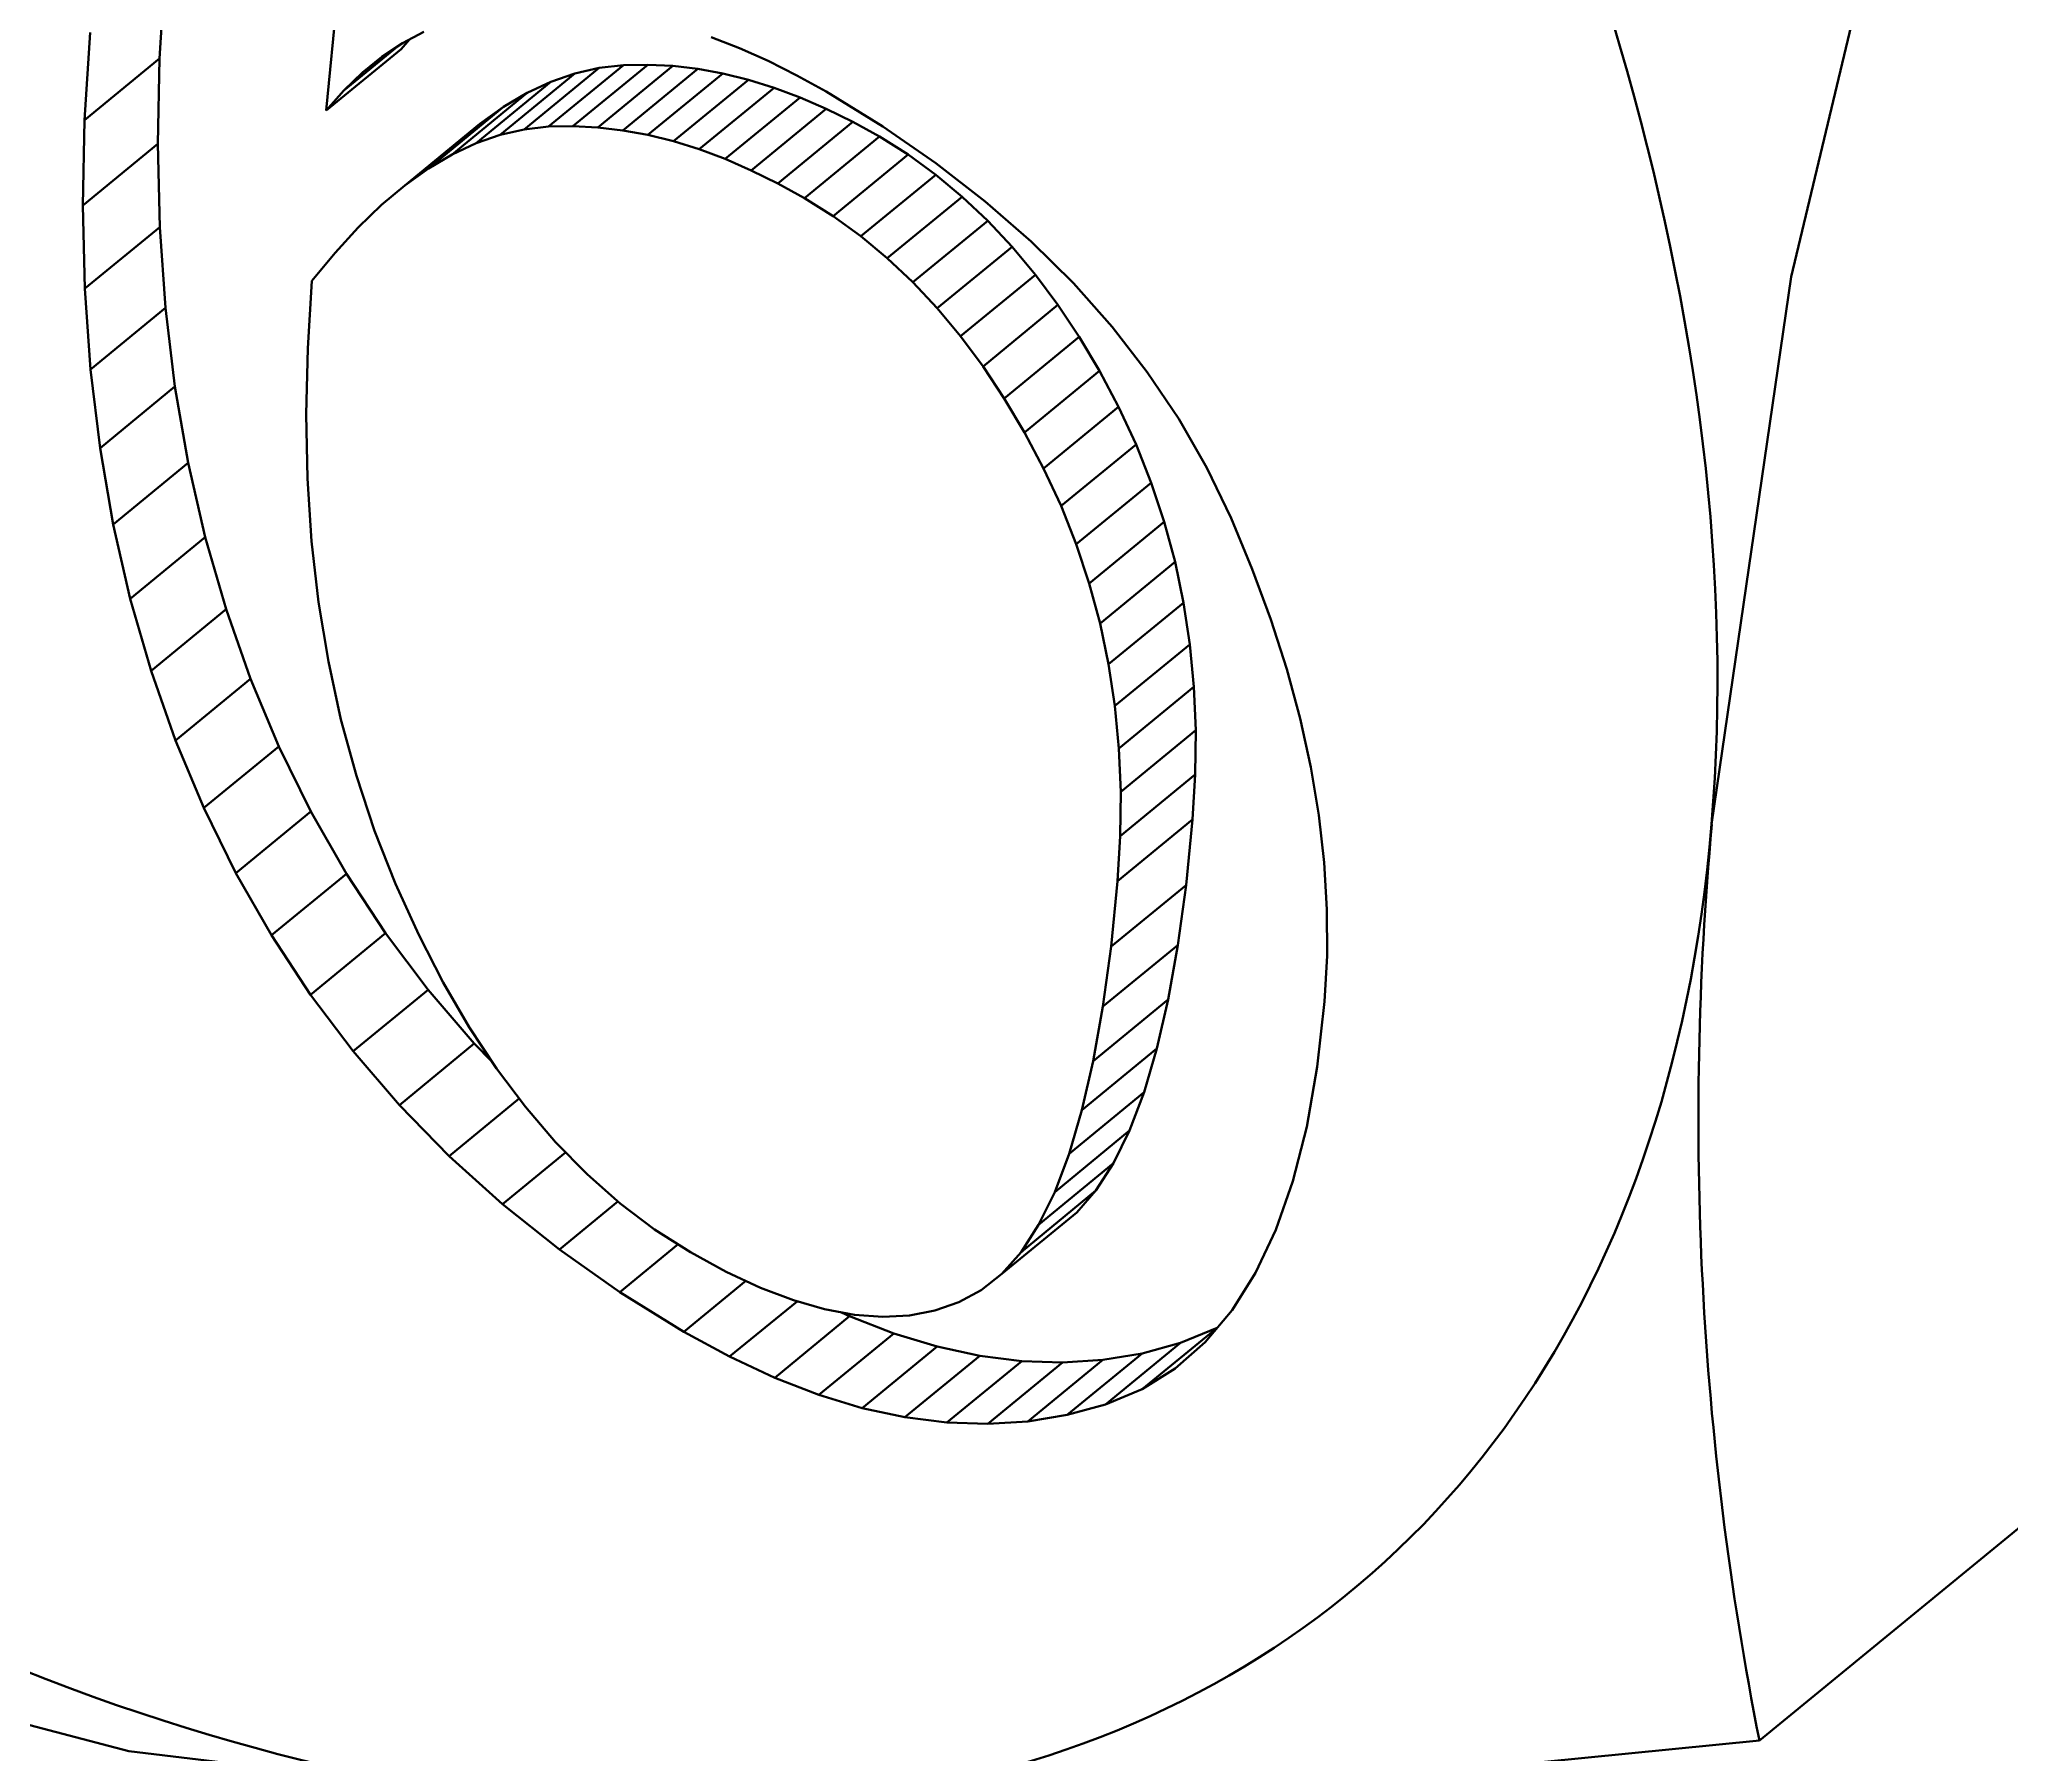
# Model space of a CAD drawing. Header units: millimetres. Extents: x 5606 to 13175, y -3239 to -2051.
# Drawn here: x 6772.909 to 6776.965, y -2712.302 to -2708.775 of the extents above; entities that cross this region are included whole.
import ezdxf

# ---------------------------------------------------------------- set-up
doc = ezdxf.new("R2010")
doc.units = ezdxf.units.MM
doc.layers.add('word_dim', color=253, linetype='Continuous')
doc.styles.get("Standard").update_dxf_attribs({"font": 'romans.shx', "bigfont": 'bigfont.shx'})
doc.dimstyles.new('RS1-4', dxfattribs={"dimscale": 4, "dimtxt": 3.5, "dimasz": 3, "dimexe": 1, "dimexo": 0, "dimgap": 1, "dimtad": 3, "dimdsep": 46, "dimtxsty": 'Standard', "dimblk1": 'OPEN', "dimblk2": 'OPEN', "dimsah": 1, "dimcen": 0, "dimclrd": 256, "dimclre": 256, "dimclrt": 3, "dimadec": 0, "dimazin": 0, "dimtfac": 1, "dimtmove": 0, "dimatfit": 3, "dimldrblk": 'OPEN', "dimfxl": 0, "dimtolj": 1, "dimtzin": 0, "dimarcsym": 0})

# ---------------------------------------------------------------- blocks, each defined once
blk = doc.blocks.new('A$C25B35021')
at = {"color": 7, "lineweight": 35, "ltscale": 0.004517}
blk.add_line((-151.967, -59.7446), (-151.9555, -59.5643), dxfattribs=at)
at = {"color": 7, "lineweight": 35, "ltscale": 0.005856}
blk.add_line((-151.6006, -59.6184), (-151.6233, -59.8515), dxfattribs=at)
at = {"color": 7, "lineweight": 35, "ltscale": 0.004516}
blk.add_line((-152.1213, -59.8713), (-152.1099, -59.691), dxfattribs=at)
at = {"color": 7, "lineweight": 35, "ltscale": 0.001267}
blk.add_line((-151.5087, -59.7411), (-151.4665, -59.7131), dxfattribs=at)
at = {"color": 7, "lineweight": 35, "ltscale": 0.000656852}
blk.add_line((-151.4689, -59.7248), (-151.4516, -59.7051), dxfattribs=at)
at = {"color": 7, "lineweight": 35, "ltscale": 0.001255}
blk.add_line((-151.4665, -59.7131), (-151.4222, -59.6893), dxfattribs=at)
at = {"color": 7, "lineweight": 35, "ltscale": 0.00157}
for p, q in [((-150.8307, -59.7002), (-150.7722, -59.723)), ((-150.484, -59.9053), (-150.539, -59.8749))]:
    blk.add_line(p, q, dxfattribs=at)
at = {"color": 7, "lineweight": 35, "ltscale": 0.004992}
for p, q in [((-152.1213, -59.8713), (-151.967, -59.7446)), ((-151.3149, -59.9189), (-151.1606, -59.7923)), ((-151.2654, -59.9017), (-151.1111, -59.775)), ((-151.1656, -59.8847), (-151.0112, -59.758)), ((-150.7478, -59.9747), (-150.5935, -59.848)), ((-150.6934, -60.0016), (-150.539, -59.8749)), ((-150.4151, -60.2052), (-150.2608, -60.0785)), ((-150.2705, -60.3784), (-150.1162, -60.2517)), ((-150.0515, -60.8255), (-149.8971, -60.6989)), ((-151.9843, -61.0052), (-151.8299, -60.8785)), ((-149.9988, -61.0778), (-149.8445, -60.9512)), ((-151.8095, -61.422), (-151.6551, -61.2953)), ((-151.5679, -61.7891), (-151.4136, -61.6624)), ((-150.1921, -62.2025), (-150.0378, -62.0759)), ((-150.2317, -62.2475), (-150.0773, -62.1208)), ((-150.6085, -62.4967), (-150.4541, -62.37))]:
    blk.add_line(p, q, dxfattribs=at)
at = {"color": 7, "lineweight": 35, "ltscale": 0.004393}
for p, q in [((-151.9706, -59.9203), (-151.967, -59.7446)), ((-152.125, -60.047), (-152.1213, -59.8713))]:
    blk.add_line(p, q, dxfattribs=at)
at = {"color": 7, "lineweight": 35, "ltscale": 0.004993}
for p, q in [((-151.6233, -59.8515), (-151.4689, -59.7248)), ((-151.2157, -59.8903), (-151.0613, -59.7636)), ((-151.1152, -59.8837), (-150.9607, -59.7571)), ((-151.0641, -59.8863), (-150.9097, -59.7596)), ((-151.0127, -59.8923), (-150.8583, -59.7656)), ((-150.9607, -59.9018), (-150.8063, -59.7751)), ((-150.9082, -59.9148), (-150.7538, -59.7882)), ((-151.3641, -59.942), (-151.2096, -59.8153)), ((-150.8019, -59.9512), (-150.6474, -59.8245)), ((-151.413, -59.9709), (-151.2586, -59.8442)), ((-151.4615, -60.0056), (-151.3071, -59.8789)), ((-150.6385, -60.032), (-150.484, -59.9053)), ((-152.125, -60.047), (-151.9706, -59.9203)), ((-150.5794, -60.0691), (-150.425, -59.9424)), ((-150.5224, -60.1103), (-150.368, -59.9836)), ((-150.4677, -60.1557), (-150.3133, -60.029)), ((-152.1209, -60.2181), (-151.9665, -60.0914)), ((-150.3648, -60.2588), (-150.2104, -60.1321)), ((-152.1092, -60.3847), (-151.9548, -60.258)), ((-150.2268, -60.4444), (-150.0724, -60.3178)), ((-150.1852, -60.5145), (-150.0307, -60.3879)), ((-152.0895, -60.5466), (-151.9351, -60.42)), ((-152.0622, -60.7041), (-151.9078, -60.5774)), ((-152.0271, -60.8569), (-151.8727, -60.7302)), ((-150.0293, -60.9079), (-149.8749, -60.7812)), ((-150.0118, -60.992), (-149.8573, -60.8653)), ((-151.9338, -61.1489), (-151.7793, -61.0222)), ((-149.9905, -61.1654), (-149.8361, -61.0387)), ((-149.9869, -61.2547), (-149.8324, -61.128)), ((-151.8754, -61.288), (-151.721, -61.1614)), ((-149.9878, -61.3458), (-149.8334, -61.2191)), ((-149.9933, -61.4385), (-149.8389, -61.3118)), ((-151.7364, -61.5502), (-151.5819, -61.4235)), ((-150.0068, -61.5733), (-149.8523, -61.4466)), ((-151.6558, -61.6725), (-151.5014, -61.5458)), ((-150.0234, -61.6969), (-149.869, -61.5702)), ((-151.4728, -61.8998), (-151.3184, -61.7731)), ((-150.0666, -61.9103), (-149.9121, -61.7836)), ((-150.1228, -62.0789), (-149.9684, -61.9522)), ((-150.1559, -62.1463), (-150.0014, -62.0196)), ((-150.6996, -62.4614), (-150.5452, -62.3347)), ((-150.0179, -62.5165), (-149.8636, -62.3898)), ((-149.9428, -62.4852), (-149.7884, -62.3585)), ((-150.5191, -62.5238), (-150.3647, -62.3971)), ((-150.3453, -62.5538), (-150.1908, -62.4271)), ((-150.2609, -62.5566), (-150.1065, -62.4299)), ((-150.1783, -62.5513), (-150.0238, -62.4247))]:
    blk.add_line(p, q, dxfattribs=at)
at = {"color": 7, "lineweight": 35, "ltscale": 0.003543}
blk.add_line((-151.5871, -59.8103), (-151.4776, -59.7204), dxfattribs=at)
at = {"color": 7, "lineweight": 35, "ltscale": 0.001292}
blk.add_line((-151.5489, -59.7735), (-151.5087, -59.7411), dxfattribs=at)
at = {"color": 7, "lineweight": 35, "ltscale": 0.001616}
blk.add_line((-150.7722, -59.723), (-150.7132, -59.7494), dxfattribs=at)
at = {"color": 7, "lineweight": 35, "ltscale": 0.001663}
blk.add_line((-150.7132, -59.7494), (-150.6537, -59.7792), dxfattribs=at)
at = {"color": 7, "lineweight": 35, "ltscale": 0.001326}
blk.add_line((-151.5871, -59.8103), (-151.5489, -59.7735), dxfattribs=at)
at = {"color": 7, "lineweight": 35, "ltscale": 0.001355}
blk.add_line((-151.1606, -59.7923), (-151.2096, -59.8153), dxfattribs=at)
at = {"color": 7, "lineweight": 35, "ltscale": 0.00131}
for p, q in [((-151.1111, -59.775), (-151.1606, -59.7923)), ((-151.2654, -59.9017), (-151.3149, -59.9189))]:
    blk.add_line(p, q, dxfattribs=at)
at = {"color": 7, "lineweight": 35, "ltscale": 0.001277}
for p, q in [((-151.0613, -59.7636), (-151.1111, -59.775)), ((-150.9097, -59.7596), (-150.9607, -59.7571)), ((-151.0641, -59.8863), (-151.1152, -59.8837))]:
    blk.add_line(p, q, dxfattribs=at)
at = {"color": 7, "lineweight": 35, "ltscale": 0.001259}
blk.add_line((-151.0112, -59.758), (-151.0613, -59.7636), dxfattribs=at)
at = {"color": 7, "lineweight": 35, "ltscale": 0.001262}
blk.add_line((-150.9607, -59.7571), (-151.0112, -59.758), dxfattribs=at)
at = {"color": 7, "lineweight": 35, "ltscale": 0.001294}
for p, q in [((-150.8583, -59.7656), (-150.9097, -59.7596)), ((-151.0127, -59.8923), (-151.0641, -59.8863))]:
    blk.add_line(p, q, dxfattribs=at)
at = {"color": 7, "lineweight": 35, "ltscale": 0.001322}
for p, q in [((-150.8063, -59.7751), (-150.8583, -59.7656)), ((-150.9607, -59.9018), (-151.0127, -59.8923))]:
    blk.add_line(p, q, dxfattribs=at)
at = {"color": 7, "lineweight": 35, "ltscale": 0.001352}
for p, q in [((-150.7538, -59.7882), (-150.8063, -59.7751)), ((-150.9082, -59.9148), (-150.9607, -59.9018))]:
    blk.add_line(p, q, dxfattribs=at)
at = {"color": 7, "lineweight": 35, "ltscale": 0.001385}
for p, q in [((-150.7009, -59.8046), (-150.7538, -59.7882)), ((-150.8553, -59.9313), (-150.9082, -59.9148))]:
    blk.add_line(p, q, dxfattribs=at)
at = {"color": 7, "lineweight": 35, "ltscale": 0.001714}
blk.add_line((-150.6537, -59.7792), (-150.5938, -59.8125), dxfattribs=at)
at = {"color": 7, "lineweight": 35, "ltscale": 0.00137}
blk.add_line((-151.6233, -59.8515), (-151.5871, -59.8103), dxfattribs=at)
at = {"color": 7, "lineweight": 35, "ltscale": 0.001421}
for p, q in [((-151.2096, -59.8153), (-151.2586, -59.8442)), ((-151.3641, -59.942), (-151.413, -59.9709))]:
    blk.add_line(p, q, dxfattribs=at)
at = {"color": 7, "lineweight": 35, "ltscale": 0.004994}
for p, q in [((-150.8553, -59.9313), (-150.7009, -59.8046)), ((-150.3166, -60.3165), (-150.1621, -60.1898)), ((-150.1457, -60.5888), (-149.9913, -60.4621)), ((-150.1097, -60.666), (-149.9553, -60.5393)), ((-150.0783, -60.7449), (-149.9239, -60.6182)), ((-150.0434, -61.8093), (-149.889, -61.6825)), ((-150.0931, -62.0003), (-149.9386, -61.8736)), ((-150.4313, -62.5429), (-150.2769, -62.4162)), ((-150.0972, -62.538), (-149.9428, -62.4113))]:
    blk.add_line(p, q, dxfattribs=at)
at = {"color": 7, "lineweight": 35, "ltscale": 0.001427}
blk.add_line((-150.6474, -59.8245), (-150.7009, -59.8046), dxfattribs=at)
at = {"color": 7, "lineweight": 35, "ltscale": 0.001471}
blk.add_line((-150.5935, -59.848), (-150.6474, -59.8245), dxfattribs=at)
at = {"color": 7, "lineweight": 35, "ltscale": 0.003428}
blk.add_line((-150.5938, -59.8125), (-150.477, -59.8844), dxfattribs=at)
at = {"color": 7, "lineweight": 35, "ltscale": 0.001491}
for p, q in [((-151.2586, -59.8442), (-151.3071, -59.8789)), ((-151.413, -59.9709), (-151.4615, -60.0056))]:
    blk.add_line(p, q, dxfattribs=at)
at = {"color": 7, "lineweight": 35, "ltscale": 0.001519}
for p, q in [((-150.539, -59.8749), (-150.5935, -59.848)), ((-150.6934, -60.0016), (-150.7478, -59.9747))]:
    blk.add_line(p, q, dxfattribs=at)
at = {"color": 7, "lineweight": 35, "ltscale": 0.001276}
blk.add_line((-151.2157, -59.8903), (-151.2654, -59.9017), dxfattribs=at)
at = {"color": 7, "lineweight": 35, "ltscale": 0.001261}
for p, q in [((-151.1656, -59.8847), (-151.2157, -59.8903)), ((-151.1152, -59.8837), (-151.1656, -59.8847))]:
    blk.add_line(p, q, dxfattribs=at)
at = {"color": 7, "lineweight": 35, "ltscale": 0.001744}
for p, q in [((-150.425, -59.9424), (-150.484, -59.9053)), ((-150.5794, -60.0691), (-150.6385, -60.032))]:
    blk.add_line(p, q, dxfattribs=at)
at = {"color": 7, "lineweight": 35, "ltscale": 0.00332}
blk.add_line((-150.477, -59.8844), (-150.3677, -59.9598), dxfattribs=at)
at = {"color": 7, "lineweight": 35, "ltscale": 0.00428}
for p, q in [((-151.9665, -60.0914), (-151.9706, -59.9203)), ((-152.1209, -60.2181), (-152.125, -60.047))]:
    blk.add_line(p, q, dxfattribs=at)
at = {"color": 7, "lineweight": 35, "ltscale": 0.001357}
blk.add_line((-151.3149, -59.9189), (-151.3641, -59.942), dxfattribs=at)
at = {"color": 7, "lineweight": 35, "ltscale": 0.001426}
blk.add_line((-150.8019, -59.9512), (-150.8553, -59.9313), dxfattribs=at)
at = {"color": 7, "lineweight": 35, "ltscale": 0.001472}
blk.add_line((-150.7478, -59.9747), (-150.8019, -59.9512), dxfattribs=at)
at = {"color": 7, "lineweight": 35, "ltscale": 0.001758}
for p, q in [((-150.368, -59.9836), (-150.425, -59.9424)), ((-150.5224, -60.1103), (-150.5794, -60.0691))]:
    blk.add_line(p, q, dxfattribs=at)
at = {"color": 7, "lineweight": 35, "ltscale": 0.001778}
for p, q in [((-150.3133, -60.029), (-150.368, -59.9836)), ((-150.4677, -60.1557), (-150.5224, -60.1103))]:
    blk.add_line(p, q, dxfattribs=at)
at = {"color": 7, "lineweight": 35, "ltscale": 0.003223}
blk.add_line((-150.3677, -59.9598), (-150.2658, -60.0388), dxfattribs=at)
at = {"color": 7, "lineweight": 35, "ltscale": 0.001575}
blk.add_line((-151.4615, -60.0056), (-151.5098, -60.046), dxfattribs=at)
at = {"color": 7, "lineweight": 35, "ltscale": 0.001569}
blk.add_line((-150.6385, -60.032), (-150.6934, -60.0016), dxfattribs=at)
at = {"color": 7, "lineweight": 35, "ltscale": 0.001803}
blk.add_line((-150.2608, -60.0785), (-150.3133, -60.029), dxfattribs=at)
at = {"color": 7, "lineweight": 35, "ltscale": 0.001668}
blk.add_line((-151.5098, -60.046), (-151.5578, -60.0924), dxfattribs=at)
at = {"color": 7, "lineweight": 35, "ltscale": 0.003137}
blk.add_line((-150.2658, -60.0388), (-150.1712, -60.1213), dxfattribs=at)
at = {"color": 7, "lineweight": 35, "ltscale": 0.001841}
blk.add_line((-150.2104, -60.1321), (-150.2608, -60.0785), dxfattribs=at)
at = {"color": 7, "lineweight": 35, "ltscale": 0.004175}
for p, q in [((-151.9548, -60.258), (-151.9665, -60.0914)), ((-152.1092, -60.3847), (-152.1209, -60.2181))]:
    blk.add_line(p, q, dxfattribs=at)
at = {"color": 7, "lineweight": 35, "ltscale": 0.001765}
blk.add_line((-151.5578, -60.0924), (-151.6054, -60.1446), dxfattribs=at)
at = {"color": 7, "lineweight": 35, "ltscale": 0.001872}
blk.add_line((-151.6054, -60.1446), (-151.6528, -60.2025), dxfattribs=at)
at = {"color": 7, "lineweight": 35, "ltscale": 0.001804}
blk.add_line((-150.4151, -60.2052), (-150.4677, -60.1557), dxfattribs=at)
at = {"color": 7, "lineweight": 35, "ltscale": 0.00188}
blk.add_line((-150.1621, -60.1898), (-150.2104, -60.1321), dxfattribs=at)
at = {"color": 7, "lineweight": 35, "ltscale": 0.003061}
blk.add_line((-150.1712, -60.1213), (-150.0841, -60.2074), dxfattribs=at)
at = {"color": 7, "lineweight": 35, "ltscale": 0.001927}
blk.add_line((-150.1162, -60.2517), (-150.1621, -60.1898), dxfattribs=at)
at = {"color": 7, "lineweight": 35, "ltscale": 0.003478}
blk.add_line((-151.6528, -60.2025), (-151.6617, -60.3414), dxfattribs=at)
at = {"color": 7, "lineweight": 35, "ltscale": 0.001839}
blk.add_line((-150.3648, -60.2588), (-150.4151, -60.2052), dxfattribs=at)
at = {"color": 7, "lineweight": 35, "ltscale": 0.002998}
blk.add_line((-150.0841, -60.2074), (-150.0044, -60.297), dxfattribs=at)
at = {"color": 7, "lineweight": 35, "ltscale": 0.004079}
for p, q in [((-151.9351, -60.42), (-151.9548, -60.258)), ((-152.0895, -60.5466), (-152.1092, -60.3847))]:
    blk.add_line(p, q, dxfattribs=at)
at = {"color": 7, "lineweight": 35, "ltscale": 0.001881}
blk.add_line((-150.3166, -60.3165), (-150.3648, -60.2588), dxfattribs=at)
at = {"color": 7, "lineweight": 35, "ltscale": 0.001981}
for p, q in [((-150.0724, -60.3178), (-150.1162, -60.2517)), ((-150.2268, -60.4444), (-150.2705, -60.3784))]:
    blk.add_line(p, q, dxfattribs=at)
at = {"color": 7, "lineweight": 35, "ltscale": 0.001928}
blk.add_line((-150.2705, -60.3784), (-150.3166, -60.3165), dxfattribs=at)
at = {"color": 7, "lineweight": 35, "ltscale": 0.002038}
for p, q in [((-150.0307, -60.3879), (-150.0724, -60.3178)), ((-150.1852, -60.5145), (-150.2268, -60.4444))]:
    blk.add_line(p, q, dxfattribs=at)
at = {"color": 7, "lineweight": 35, "ltscale": 0.002948}
blk.add_line((-150.0044, -60.297), (-149.9321, -60.3901), dxfattribs=at)
at = {"color": 7, "lineweight": 35, "ltscale": 0.00339}
blk.add_line((-151.6617, -60.3414), (-151.6648, -60.4769), dxfattribs=at)
at = {"color": 7, "lineweight": 35, "ltscale": 0.002102}
for p, q in [((-149.9913, -60.4621), (-150.0307, -60.3879)), ((-150.1457, -60.5888), (-150.1852, -60.5145)), ((-149.9684, -61.9522), (-149.9386, -61.8736)), ((-150.1228, -62.0789), (-150.0931, -62.0003))]:
    blk.add_line(p, q, dxfattribs=at)
at = {"color": 7, "lineweight": 35, "ltscale": 0.002912}
blk.add_line((-149.9321, -60.3901), (-149.8672, -60.4868), dxfattribs=at)
at = {"color": 7, "lineweight": 35, "ltscale": 0.003995}
for p, q in [((-151.9078, -60.5774), (-151.9351, -60.42)), ((-152.0622, -60.7041), (-152.0895, -60.5466))]:
    blk.add_line(p, q, dxfattribs=at)
at = {"color": 7, "lineweight": 35, "ltscale": 0.003308}
blk.add_line((-151.6648, -60.4769), (-151.662, -60.6092), dxfattribs=at)
at = {"color": 7, "lineweight": 35, "ltscale": 0.002129}
for p, q in [((-149.9553, -60.5393), (-149.9913, -60.4621)), ((-150.1097, -60.666), (-150.1457, -60.5888))]:
    blk.add_line(p, q, dxfattribs=at)
at = {"color": 7, "lineweight": 35, "ltscale": 0.002889}
blk.add_line((-149.8672, -60.4868), (-149.8097, -60.5871), dxfattribs=at)
at = {"color": 7, "lineweight": 35, "ltscale": 0.002123}
for p, q in [((-149.9239, -60.6182), (-149.9553, -60.5393)), ((-150.0783, -60.7449), (-150.1097, -60.666))]:
    blk.add_line(p, q, dxfattribs=at)
at = {"color": 7, "lineweight": 35, "ltscale": 0.00392}
for p, q in [((-151.8727, -60.7302), (-151.9078, -60.5774)), ((-152.0271, -60.8569), (-152.0622, -60.7041))]:
    blk.add_line(p, q, dxfattribs=at)
at = {"color": 7, "lineweight": 35, "ltscale": 0.002881}
for p, q in [((-149.8097, -60.5871), (-149.7596, -60.6908)), ((-149.6037, -61.9446), (-149.6321, -62.0563))]:
    blk.add_line(p, q, dxfattribs=at)
at = {"color": 7, "lineweight": 35, "ltscale": 0.003233}
blk.add_line((-151.662, -60.6092), (-151.6535, -60.7382), dxfattribs=at)
at = {"color": 7, "lineweight": 35, "ltscale": 0.002125}
for p, q in [((-149.8971, -60.6989), (-149.9239, -60.6182)), ((-150.0515, -60.8255), (-150.0783, -60.7449))]:
    blk.add_line(p, q, dxfattribs=at)
at = {"color": 7, "lineweight": 35, "ltscale": 0.002133}
blk.add_line((-149.8749, -60.7812), (-149.8971, -60.6989), dxfattribs=at)
at = {"color": 7, "lineweight": 35, "ltscale": 0.002842}
blk.add_line((-149.7596, -60.6908), (-149.7159, -60.7958), dxfattribs=at)
at = {"color": 7, "lineweight": 35, "ltscale": 0.003858}
for p, q in [((-151.8299, -60.8785), (-151.8727, -60.7302)), ((-151.9843, -61.0052), (-152.0271, -60.8569))]:
    blk.add_line(p, q, dxfattribs=at)
at = {"color": 7, "lineweight": 35, "ltscale": 0.003165}
blk.add_line((-151.6535, -60.7382), (-151.6392, -60.864), dxfattribs=at)
at = {"color": 7, "lineweight": 35, "ltscale": 0.002147}
for p, q in [((-149.8573, -60.8653), (-149.8749, -60.7812)), ((-150.0118, -60.992), (-150.0293, -60.9079))]:
    blk.add_line(p, q, dxfattribs=at)
at = {"color": 7, "lineweight": 35, "ltscale": 0.002764}
for p, q in [((-149.7159, -60.7958), (-149.6777, -60.8996)), ((-151.433, -61.5489), (-151.3824, -61.6472))]:
    blk.add_line(p, q, dxfattribs=at)
at = {"color": 7, "lineweight": 35, "ltscale": 0.002132}
blk.add_line((-150.0293, -60.9079), (-150.0515, -60.8255), dxfattribs=at)
at = {"color": 7, "lineweight": 35, "ltscale": 0.00381}
blk.add_line((-151.7793, -61.0222), (-151.8299, -60.8785), dxfattribs=at)
at = {"color": 7, "lineweight": 35, "ltscale": 0.003105}
blk.add_line((-151.6392, -60.864), (-151.6191, -60.9866), dxfattribs=at)
at = {"color": 7, "lineweight": 35, "ltscale": 0.00217}
for p, q in [((-149.8445, -60.9512), (-149.8573, -60.8653)), ((-149.9988, -61.0778), (-150.0118, -60.992))]:
    blk.add_line(p, q, dxfattribs=at)
at = {"color": 7, "lineweight": 35, "ltscale": 0.002694}
blk.add_line((-149.6777, -60.8996), (-149.6447, -61.0022), dxfattribs=at)
at = {"color": 7, "lineweight": 35, "ltscale": 0.0022}
blk.add_line((-149.8361, -61.0387), (-149.8445, -60.9512), dxfattribs=at)
at = {"color": 7, "lineweight": 35, "ltscale": 0.003809}
blk.add_line((-151.9338, -61.1489), (-151.9843, -61.0052), dxfattribs=at)
at = {"color": 7, "lineweight": 35, "ltscale": 0.003051}
blk.add_line((-151.6191, -60.9866), (-151.5932, -61.1059), dxfattribs=at)
at = {"color": 7, "lineweight": 35, "ltscale": 0.002625}
blk.add_line((-149.6447, -61.0022), (-149.6173, -61.1035), dxfattribs=at)
at = {"color": 7, "lineweight": 35, "ltscale": 0.003772}
for p, q in [((-151.721, -61.1614), (-151.7793, -61.0222)), ((-151.8754, -61.288), (-151.9338, -61.1489))]:
    blk.add_line(p, q, dxfattribs=at)
at = {"color": 7, "lineweight": 35, "ltscale": 0.002234}
for p, q in [((-149.8324, -61.128), (-149.8361, -61.0387)), ((-149.9869, -61.2547), (-149.9905, -61.1654))]:
    blk.add_line(p, q, dxfattribs=at)
at = {"color": 7, "lineweight": 35, "ltscale": 0.002199}
blk.add_line((-149.9905, -61.1654), (-149.9988, -61.0778), dxfattribs=at)
at = {"color": 7, "lineweight": 35, "ltscale": 0.003007}
blk.add_line((-151.5932, -61.1059), (-151.5614, -61.2219), dxfattribs=at)
at = {"color": 7, "lineweight": 35, "ltscale": 0.002276}
for p, q in [((-149.8334, -61.2191), (-149.8324, -61.128)), ((-149.9878, -61.3458), (-149.9869, -61.2547))]:
    blk.add_line(p, q, dxfattribs=at)
at = {"color": 7, "lineweight": 35, "ltscale": 0.002564}
blk.add_line((-149.6173, -61.1035), (-149.5954, -61.2037), dxfattribs=at)
at = {"color": 7, "lineweight": 35, "ltscale": 0.003732}
blk.add_line((-151.6551, -61.2953), (-151.721, -61.1614), dxfattribs=at)
at = {"color": 7, "lineweight": 35, "ltscale": 0.00251}
blk.add_line((-149.5954, -61.2037), (-149.5788, -61.3027), dxfattribs=at)
at = {"color": 7, "lineweight": 35, "ltscale": 0.002971}
blk.add_line((-151.5614, -61.2219), (-151.524, -61.3347), dxfattribs=at)
at = {"color": 7, "lineweight": 35, "ltscale": 0.002322}
for p, q in [((-149.8389, -61.3118), (-149.8334, -61.2191)), ((-149.9933, -61.4385), (-149.9878, -61.3458))]:
    blk.add_line(p, q, dxfattribs=at)
at = {"color": 7, "lineweight": 35, "ltscale": 0.003733}
blk.add_line((-151.8095, -61.422), (-151.8754, -61.288), dxfattribs=at)
at = {"color": 7, "lineweight": 35, "ltscale": 0.003689}
blk.add_line((-151.5819, -61.4235), (-151.6551, -61.2953), dxfattribs=at)
at = {"color": 7, "lineweight": 35, "ltscale": 0.002945}
blk.add_line((-151.524, -61.3347), (-151.4806, -61.4442), dxfattribs=at)
at = {"color": 7, "lineweight": 35, "ltscale": 0.003387}
for p, q in [((-149.8523, -61.4466), (-149.8389, -61.3118)), ((-150.0068, -61.5733), (-149.9933, -61.4385))]:
    blk.add_line(p, q, dxfattribs=at)
at = {"color": 7, "lineweight": 35, "ltscale": 0.002461}
blk.add_line((-149.5788, -61.3027), (-149.5677, -61.4005), dxfattribs=at)
at = {"color": 7, "lineweight": 35, "ltscale": 0.002419}
blk.add_line((-149.5677, -61.4005), (-149.5619, -61.4971), dxfattribs=at)
at = {"color": 7, "lineweight": 35, "ltscale": 0.003688}
blk.add_line((-151.7364, -61.5502), (-151.8095, -61.422), dxfattribs=at)
at = {"color": 7, "lineweight": 35, "ltscale": 0.003662}
for p, q in [((-151.5014, -61.5458), (-151.5819, -61.4235)), ((-151.6558, -61.6725), (-151.7364, -61.5502))]:
    blk.add_line(p, q, dxfattribs=at)
at = {"color": 7, "lineweight": 35, "ltscale": 0.002876}
blk.add_line((-151.4806, -61.4442), (-151.433, -61.5489), dxfattribs=at)
at = {"color": 7, "lineweight": 35, "ltscale": 0.003117}
blk.add_line((-149.869, -61.5702), (-149.8523, -61.4466), dxfattribs=at)
at = {"color": 7, "lineweight": 35, "ltscale": 0.002386}
blk.add_line((-149.5619, -61.4971), (-149.5616, -61.5925), dxfattribs=at)
at = {"color": 7, "lineweight": 35, "ltscale": 0.003649}
for p, q in [((-151.4136, -61.6624), (-151.5014, -61.5458)), ((-151.4728, -61.8998), (-151.5679, -61.7891))]:
    blk.add_line(p, q, dxfattribs=at)
at = {"color": 7, "lineweight": 35, "ltscale": 0.003118}
blk.add_line((-150.0234, -61.6969), (-150.0068, -61.5733), dxfattribs=at)
at = {"color": 7, "lineweight": 35, "ltscale": 0.002853}
for p, q in [((-149.889, -61.6825), (-149.869, -61.5702)), ((-150.0434, -61.8093), (-150.0234, -61.6969))]:
    blk.add_line(p, q, dxfattribs=at)
at = {"color": 7, "lineweight": 35, "ltscale": 0.002358}
blk.add_line((-149.5616, -61.5925), (-149.5668, -61.6867), dxfattribs=at)
at = {"color": 7, "lineweight": 35, "ltscale": 0.002658}
blk.add_line((-151.3824, -61.6472), (-151.3289, -61.7391), dxfattribs=at)
at = {"color": 7, "lineweight": 35, "ltscale": 0.00365}
for p, q in [((-151.5679, -61.7891), (-151.6558, -61.6725)), ((-151.3184, -61.7731), (-151.4136, -61.6624))]:
    blk.add_line(p, q, dxfattribs=at)
at = {"color": 7, "lineweight": 35, "ltscale": 0.002593}
for p, q in [((-149.9121, -61.7836), (-149.889, -61.6825)), ((-150.0666, -61.9103), (-150.0434, -61.8093))]:
    blk.add_line(p, q, dxfattribs=at)
at = {"color": 7, "lineweight": 35, "ltscale": 0.003389}
blk.add_line((-149.5668, -61.6867), (-149.5819, -61.8214), dxfattribs=at)
at = {"color": 7, "lineweight": 35, "ltscale": 0.00256}
for p, q in [((-151.3289, -61.7391), (-151.2725, -61.8245)), ((-150.6996, -62.4614), (-150.7924, -62.418))]:
    blk.add_line(p, q, dxfattribs=at)
at = {"color": 7, "lineweight": 35, "ltscale": 0.001318}
blk.add_line((-151.2815, -61.8108), (-151.3184, -61.7731), dxfattribs=at)
at = {"color": 7, "lineweight": 35, "ltscale": 0.002343}
blk.add_line((-149.9386, -61.8736), (-149.9121, -61.7836), dxfattribs=at)
at = {"color": 7, "lineweight": 35, "ltscale": 0.003128}
blk.add_line((-149.5819, -61.8214), (-149.6037, -61.9446), dxfattribs=at)
at = {"color": 7, "lineweight": 35, "ltscale": 0.00247}
blk.add_line((-151.2725, -61.8245), (-151.2132, -61.9036), dxfattribs=at)
at = {"color": 7, "lineweight": 35, "ltscale": 0.003669}
blk.add_line((-151.3703, -62.0048), (-151.4728, -61.8998), dxfattribs=at)
at = {"color": 7, "lineweight": 35, "ltscale": 0.004664}
blk.add_line((-151.3703, -62.0048), (-151.2261, -61.8865), dxfattribs=at)
at = {"color": 7, "lineweight": 35, "ltscale": 0.002391}
blk.add_line((-151.2132, -61.9036), (-151.151, -61.9763), dxfattribs=at)
at = {"color": 7, "lineweight": 35, "ltscale": 0.002344}
blk.add_line((-150.0931, -62.0003), (-150.0666, -61.9103), dxfattribs=at)
at = {"color": 7, "lineweight": 35, "ltscale": 0.002321}
blk.add_line((-151.151, -61.9763), (-151.086, -62.0425), dxfattribs=at)
at = {"color": 7, "lineweight": 35, "ltscale": 0.001877}
for p, q in [((-150.0014, -62.0196), (-149.9684, -61.9522)), ((-150.1559, -62.1463), (-150.1228, -62.0789))]:
    blk.add_line(p, q, dxfattribs=at)
at = {"color": 7, "lineweight": 35, "ltscale": 0.003699}
blk.add_line((-151.2604, -62.1039), (-151.3703, -62.0048), dxfattribs=at)
at = {"color": 7, "lineweight": 35, "ltscale": 0.004204}
blk.add_line((-151.2604, -62.1039), (-151.1304, -61.9973), dxfattribs=at)
at = {"color": 7, "lineweight": 35, "ltscale": 0.001673}
blk.add_line((-150.0378, -62.0759), (-150.0014, -62.0196), dxfattribs=at)
at = {"color": 7, "lineweight": 35, "ltscale": 0.002265}
blk.add_line((-151.086, -62.0425), (-151.0179, -62.1023), dxfattribs=at)
at = {"color": 7, "lineweight": 35, "ltscale": 0.002654}
blk.add_line((-149.6321, -62.0563), (-149.6673, -62.1565), dxfattribs=at)
at = {"color": 7, "lineweight": 35, "ltscale": 0.003746}
blk.add_line((-151.1432, -62.1973), (-151.2604, -62.1039), dxfattribs=at)
at = {"color": 7, "lineweight": 35, "ltscale": 0.003903}
blk.add_line((-151.1432, -62.1973), (-151.0226, -62.0983), dxfattribs=at)
at = {"color": 7, "lineweight": 35, "ltscale": 0.00222}
blk.add_line((-151.0179, -62.1023), (-150.947, -62.1558), dxfattribs=at)
at = {"color": 7, "lineweight": 35, "ltscale": 0.001497}
for p, q in [((-150.0773, -62.1208), (-150.0378, -62.0759)), ((-150.2317, -62.2475), (-150.1921, -62.2025))]:
    blk.add_line(p, q, dxfattribs=at)
at = {"color": 7, "lineweight": 35, "ltscale": 0.001672}
blk.add_line((-150.1921, -62.2025), (-150.1559, -62.1463), dxfattribs=at)
at = {"color": 7, "lineweight": 35, "ltscale": 0.003879}
blk.add_line((-151.0188, -62.2849), (-150.8988, -62.1864), dxfattribs=at)
at = {"color": 7, "lineweight": 35, "ltscale": 0.002187}
blk.add_line((-150.947, -62.1558), (-150.8732, -62.2028), dxfattribs=at)
at = {"color": 7, "lineweight": 35, "ltscale": 0.002452}
blk.add_line((-149.6673, -62.1565), (-149.709, -62.2453), dxfattribs=at)
at = {"color": 7, "lineweight": 35, "ltscale": 0.040233}
blk.add_line((-147.4264, -62.1877), (-148.6706, -63.2085), dxfattribs=at)
at = {"color": 7, "lineweight": 35, "ltscale": 0.003804}
blk.add_line((-151.0188, -62.2849), (-151.1432, -62.1973), dxfattribs=at)
at = {"color": 7, "lineweight": 35, "ltscale": 0.002099}
blk.add_line((-150.8732, -62.2028), (-150.7995, -62.243), dxfattribs=at)
at = {"color": 7, "lineweight": 35, "ltscale": 0.00413}
blk.add_line((-150.8869, -62.3666), (-150.7592, -62.2618), dxfattribs=at)
at = {"color": 7, "lineweight": 35, "ltscale": 0.00195}
blk.add_line((-150.7995, -62.243), (-150.7288, -62.276), dxfattribs=at)
at = {"color": 7, "lineweight": 35, "ltscale": 0.001365}
blk.add_line((-150.2746, -62.2812), (-150.2317, -62.2475), dxfattribs=at)
at = {"color": 7, "lineweight": 35, "ltscale": 0.00228}
blk.add_line((-149.709, -62.2453), (-149.7575, -62.3225), dxfattribs=at)
at = {"color": 7, "lineweight": 35, "ltscale": 0.003878}
blk.add_line((-150.8869, -62.3666), (-151.0188, -62.2849), dxfattribs=at)
at = {"color": 7, "lineweight": 35, "ltscale": 0.004491}
blk.add_line((-150.7924, -62.418), (-150.6535, -62.3041), dxfattribs=at)
at = {"color": 7, "lineweight": 35, "ltscale": 0.001809}
blk.add_line((-150.7288, -62.276), (-150.6612, -62.3019), dxfattribs=at)
at = {"color": 7, "lineweight": 35, "ltscale": 0.001679}
blk.add_line((-150.6612, -62.3019), (-150.5967, -62.3205), dxfattribs=at)
at = {"color": 7, "lineweight": 35, "ltscale": 0.001301}
blk.add_line((-150.3696, -62.3231), (-150.3205, -62.3058), dxfattribs=at)
at = {"color": 7, "lineweight": 35, "ltscale": 0.001302}
blk.add_line((-150.3205, -62.3058), (-150.2746, -62.2812), dxfattribs=at)
at = {"color": 7, "lineweight": 35, "ltscale": 0.001562}
blk.add_line((-150.5967, -62.3205), (-150.5353, -62.332), dxfattribs=at)
at = {"color": 7, "lineweight": 35, "ltscale": 0.00045464}
blk.add_line((-150.5452, -62.3347), (-150.5617, -62.327), dxfattribs=at)
at = {"color": 7, "lineweight": 35, "ltscale": 0.002441}
blk.add_line((-150.4541, -62.37), (-150.5452, -62.3347), dxfattribs=at)
at = {"color": 7, "lineweight": 35, "ltscale": 0.001461}
blk.add_line((-150.5353, -62.332), (-150.477, -62.3362), dxfattribs=at)
at = {"color": 7, "lineweight": 35, "ltscale": 0.001383}
blk.add_line((-150.477, -62.3362), (-150.4218, -62.3332), dxfattribs=at)
at = {"color": 7, "lineweight": 35, "ltscale": 0.001329}
blk.add_line((-150.4218, -62.3332), (-150.3696, -62.3231), dxfattribs=at)
at = {"color": 7, "lineweight": 35, "ltscale": 0.002145}
blk.add_line((-149.7575, -62.3225), (-149.8126, -62.3882), dxfattribs=at)
at = {"color": 7, "lineweight": 35, "ltscale": 0.002691}
blk.add_line((-150.7924, -62.418), (-150.8869, -62.3666), dxfattribs=at)
at = {"color": 7, "lineweight": 35, "ltscale": 0.002338}
blk.add_line((-150.3647, -62.3971), (-150.4541, -62.37), dxfattribs=at)
at = {"color": 7, "lineweight": 35, "ltscale": 0.002052}
blk.add_line((-149.8636, -62.3898), (-149.9428, -62.4113), dxfattribs=at)
at = {"color": 7, "lineweight": 35, "ltscale": 0.002055}
blk.add_line((-149.8126, -62.3882), (-149.8744, -62.4425), dxfattribs=at)
at = {"color": 7, "lineweight": 35, "ltscale": 0.002035}
for p, q in [((-149.7884, -62.3585), (-149.8636, -62.3898)), ((-149.9428, -62.4852), (-150.0179, -62.5165))]:
    blk.add_line(p, q, dxfattribs=at)
at = {"color": 7, "lineweight": 35, "ltscale": 0.002245}
for p, q in [((-150.2769, -62.4162), (-150.3647, -62.3971)), ((-150.4313, -62.5429), (-150.5191, -62.5238))]:
    blk.add_line(p, q, dxfattribs=at)
at = {"color": 7, "lineweight": 35, "ltscale": 0.002169}
for p, q in [((-150.1908, -62.4271), (-150.2769, -62.4162)), ((-150.3453, -62.5538), (-150.4313, -62.5429))]:
    blk.add_line(p, q, dxfattribs=at)
at = {"color": 7, "lineweight": 35, "ltscale": 0.00211}
for p, q in [((-150.1065, -62.4299), (-150.1908, -62.4271)), ((-150.2609, -62.5566), (-150.3453, -62.5538))]:
    blk.add_line(p, q, dxfattribs=at)
at = {"color": 7, "lineweight": 35, "ltscale": 0.00207}
for p, q in [((-150.0238, -62.4247), (-150.1065, -62.4299)), ((-150.1783, -62.5513), (-150.2609, -62.5566))]:
    blk.add_line(p, q, dxfattribs=at)
at = {"color": 7, "lineweight": 35, "ltscale": 0.002054}
for p, q in [((-149.9428, -62.4113), (-150.0238, -62.4247)), ((-150.0972, -62.538), (-150.1783, -62.5513))]:
    blk.add_line(p, q, dxfattribs=at)
at = {"color": 7, "lineweight": 35, "ltscale": 0.002443}
blk.add_line((-150.6085, -62.4967), (-150.6996, -62.4614), dxfattribs=at)
at = {"color": 7, "lineweight": 35, "ltscale": 0.002017}
blk.add_line((-149.8744, -62.4425), (-149.9428, -62.4852), dxfattribs=at)
at = {"color": 7, "lineweight": 35, "ltscale": 0.002336}
blk.add_line((-150.5191, -62.5238), (-150.6085, -62.4967), dxfattribs=at)
at = {"color": 7, "lineweight": 35, "ltscale": 0.002053}
blk.add_line((-150.0179, -62.5165), (-150.0972, -62.538), dxfattribs=at)
at = {"color": 7, "lineweight": 35}
for points in [[(-148.3161, -58.9814), (-148.606, -60.1942), (-148.7697, -61.3217)], [(-148.6706, -63.2085), (-149.937, -63.3345), (-151.0818, -63.3447), (-152.0298, -63.2305), (-152.768, -63.0369)]]:
    blk.add_lwpolyline(points, dxfattribs=at)
blk.add_arc((-142.2101, -61.9278), 6.5867, 174.72121, 191.21295, dxfattribs=at)
blk.add_ellipse((-152.6901, -59.0398), major_axis=(3.1715, -3.8654), ratio=0.601467, start_param=3.6961, end_param=9.979285, dxfattribs=at)
blk = doc.blocks.new('aa1')
for p, q in [((-0.4, 0.06667), (0, 0)), ((0, 0), (-1, 0)), ((-0.4, -0.06667), (0, 0))]:
    blk.add_line(p, q)
blk = doc.blocks.new('aa2')
blk.add_circle((0, 0), 1)
blk = doc.blocks.new('*D278')
at = {"layer": 'DEFPOINTS', "color": 0, "linetype": 'Continuous', "ltscale": 2}
for p in [(6778.4009, -2696.6458), (6595.387, -2739.7079), (6595.387, -2739.7079)]:
    blk.add_point(p, dxfattribs=at)
at = {"layer": 'word_dim', "linetype": 'Continuous', "lineweight": -2, "ltscale": 2}
blk.add_line((6749.1984, -2703.5169), (6624.5895, -2732.8367), dxfattribs=at)
at = {"layer": 'word_dim', "linetype": 'Continuous', "lineweight": -2, "ltscale": 2, "xscale": 30, "yscale": 30, "zscale": 30}
for name, p, rotation in [('aa1', (6778.4009, -2696.6458), 13.24052981710756), ('aa2', (6595.387, -2739.7079), 193.2405298171076)]:
    blk.add_blockref(name, p, dxfattribs=dict(at, rotation=rotation))
at = {"layer": 'word_dim', "color": 3, "linetype": 'Continuous', "ltscale": 2, "insert": (6686.8939, -2718.1768), "char_height": 0.000004, "attachment_point": 5, "rotation": 13.2405}
blk.add_mtext('\\A1;188.01', dxfattribs=at)
blk = doc.blocks.new('_Open')
at = {"color": 0, "lineweight": -2}
for p, q in [((-1, 0.16667), (0, 0)), ((-1, -0.16667), (0, 0)), ((0, 0), (-1, 0))]:
    blk.add_line(p, q, dxfattribs=at)

msp = doc.modelspace()

# ---------------------------------------------------------------- block references
at = {"layer": 'word_dim', "linetype": 'Continuous', "ltscale": 2}
msp.add_blockref('A$C25B35021', (6925.123, -2649.0704), dxfattribs=at)

# ---------------------------------------------------------------- dimensions: what is measured, and where the dimension line sits
at = {"layer": 'word_dim', "color": 3, "linetype": 'Continuous', "ltscale": 2}
dim = msp.add_aligned_dim(p1=(6778.4009, -2696.6458), p2=(6595.387, -2739.7079), distance=0, dimstyle='RS1-4', override={"dimtxt": 1e-06, "dimasz": 7.5, "dimgap": 0, "dimblk1": 'aa1', "dimblk2": 'aa2', "dimse1": 1, "dimse2": 1}, dxfattribs=at)
dim.commit()
dim.dimension.update_dxf_attribs({"geometry": '*D278', "text_midpoint": (6686.8939, -2718.1768)})

doc.saveas('drawing.dxf')
